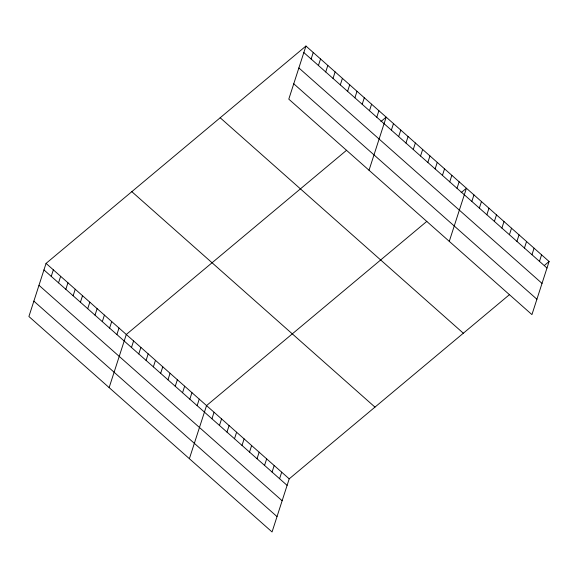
<?xml version="1.0" encoding="UTF-8"?>
<svg xmlns="http://www.w3.org/2000/svg" width="578" height="578" viewBox="0 0 578 578"><rect width="100%" height="100%" fill="white"/><g stroke="black" fill="none" stroke-linecap="round" stroke-linejoin="round"><path stroke-width="0.87" d="M305.943 46.038L288.79 99.156L531.941 314.613L549.1 261.494L305.943 46.038L46.059 263.387L28.9 316.506L272.057 531.962L289.21 478.844L509.514 294.599M51.24 276.378L53.349 269.847M58.537 282.844L60.647 276.313M65.834 289.303L67.944 282.779M73.124 295.77L75.234 289.238M80.421 302.229L82.531 295.705M87.719 308.695L89.821 302.164M95.009 315.162L97.118 308.63M102.306 321.621L104.416 315.097M109.596 328.087L111.706 321.556M116.893 334.554L119.003 328.022M109.141 387.607L126.3 334.489L346.605 150.244M131.481 347.479L133.59 340.948M138.778 353.946L140.888 347.414M146.075 360.405L148.185 353.881M153.365 366.871L155.475 360.34M160.662 373.33L162.772 366.806M167.96 379.797L170.062 373.265M175.25 386.263L177.359 379.732M182.547 392.722L184.657 386.198M189.837 399.188L191.947 392.657M197.134 405.655L199.244 399.123M311.13 59.035L313.24 52.504M189.382 458.701L206.541 405.59L426.846 221.345M318.427 65.495L320.537 58.97M211.945 418.775L214.055 412.244M325.717 71.961L327.827 65.43M219.459 425.437L221.569 418.905M333.015 78.427L335.124 71.896M226.973 432.091L229.083 425.567M340.312 84.887L342.422 78.362M234.495 438.753L236.604 432.228M347.602 91.353L349.712 84.822M242.009 445.414L244.118 438.883M354.899 97.812L357.009 91.288M249.523 452.075L251.632 445.544M362.196 104.278L364.306 97.747M257.037 458.73L259.146 452.206M369.486 110.745L371.596 104.213M376.784 117.204L378.893 110.68M264.558 465.391L266.66 458.86M369.031 170.257L386.183 117.139L380.909 121.553M272.072 472.053L274.182 465.521M391.371 130.137L393.481 123.605M279.586 478.714L281.696 472.183M398.668 136.596L400.778 130.072M405.958 143.062L408.068 136.531M413.256 149.521L415.365 142.997M420.553 155.988L422.663 149.464M427.843 162.454L429.953 155.923M435.14 168.913L437.25 162.389M442.437 175.38L444.547 168.848M449.727 181.846L451.837 175.315M457.025 188.305L459.134 181.781M449.272 241.358L466.424 188.24L461.15 192.655M471.836 201.433L473.946 194.902M479.35 208.087L481.46 201.563M486.864 214.749L488.974 208.225M494.385 221.41L496.488 214.879M501.899 228.072L504.009 221.54M509.413 234.726L511.523 228.202M516.927 241.387L519.037 234.856M524.441 248.049L526.551 241.517M531.962 254.71L534.072 248.179M539.476 261.364L541.586 254.84M544.483 265.36L549.1 261.494M303.84 52.569L546.99 268.026M298.869 67.944L542.027 283.401M293.754 83.781L536.911 299.238M220.182 117.767L463.339 333.224M131.82 191.665L374.978 407.122M46.059 263.387L289.21 478.844M43.95 269.912L287.1 485.368M38.979 285.286L282.136 500.743M33.864 301.131L277.021 516.587"/></g></svg>
